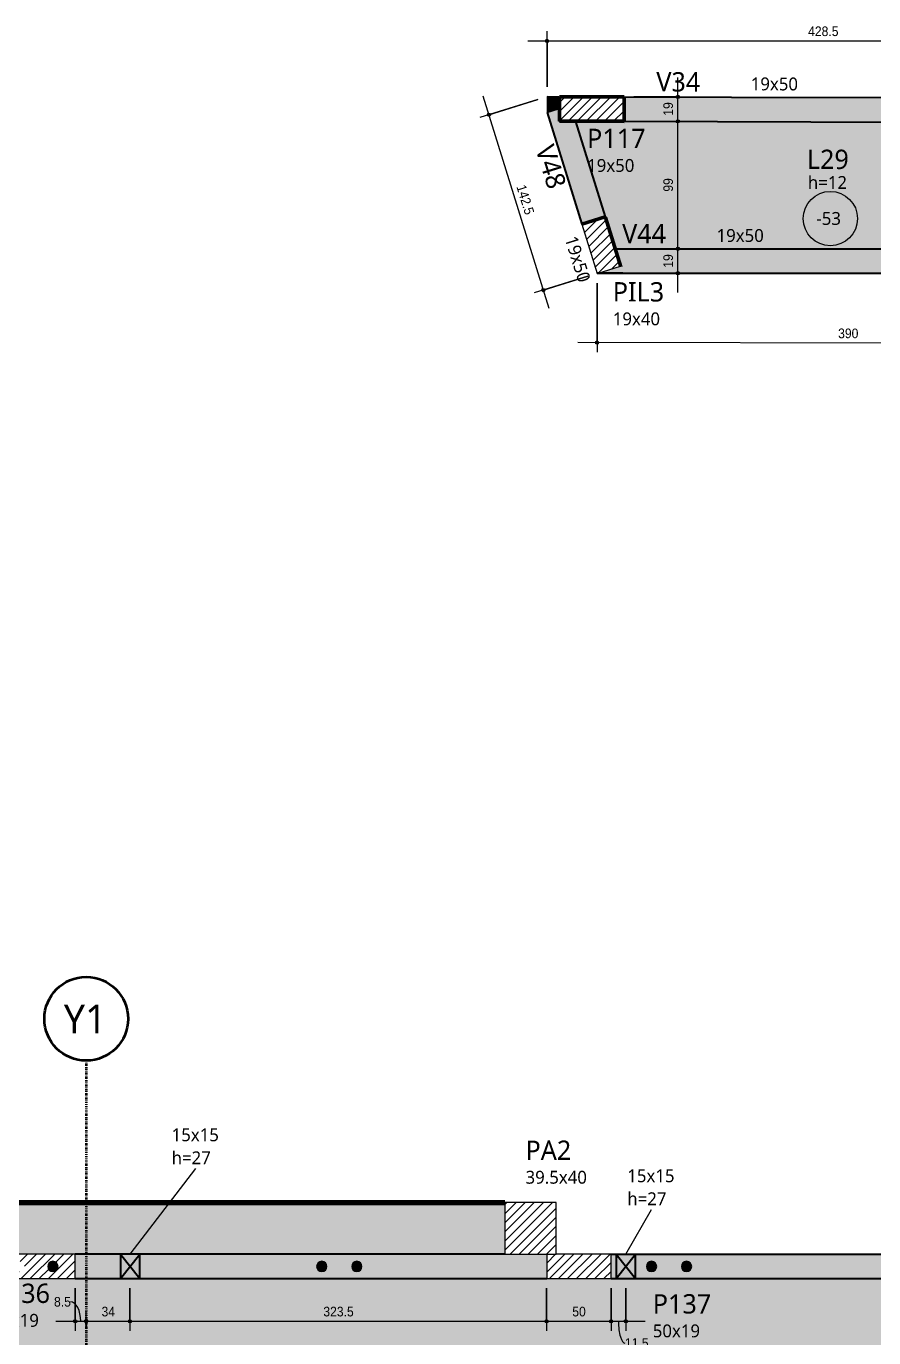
# Model space of a CAD drawing. Extents: x -1981 to 38708, y -3196 to 88064.
# Drawn here: x -705 to -47, y 892 to 1910 of the extents above; entities that cross this region are included whole.
import ezdxf

# ---------------------------------------------------------------- set-up
doc = ezdxf.new("R2010")
doc.units = 0
for name, pattern in [('Dash dot', [1.5875, 0.635, -0.47625, 0, -0.47625]), ('Hidden', [0.714375, 0.47625, -0.238125]), ('Traço', [0.635, 0.3175, -0.3175])]:
    doc.linetypes.add(name, pattern=pattern)
for name, color, linetype, lineweight in [('A-ANNO-DIMS', 7, 'Continuous', 9), ('A-ANNO-DIMS-50', 7, 'Continuous', 9), ('A-DETL', 7, 'Hidden', 18), ('A-DETL-GENF', 7, 'Continuous', 18), ('A-DETL-THIN', 7, 'Continuous', 25), ('A-FLOR', 7, 'Continuous', 25), ('A-FLOR-IDEN', 7, 'Continuous', 9), ('A-GENM', 7, 'Continuous', 25), ('A-GENM-HDLN', 7, 'Traço', 18), ('A-GENM-IDEN', 7, 'Continuous', 9), ('S-BEAM', 7, 'Continuous', 25), ('S-BEAM-HDLN', 7, 'Traço', 25), ('S-BEAM-IDEN', 7, 'Continuous', 9), ('S-COLS', 7, 'Continuous', 25), ('S-COLS-IDEN', 7, 'Continuous', 9), ('S-GRID', 7, 'Continuous', 9), ('S-GRID-IDEN', 7, 'Continuous', 9)]:
    doc.layers.add(name, color=color, linetype=linetype, lineweight=lineweight)
doc.styles.add('Arial_1', font='arial.ttf', dxfattribs={"width": 0.9, "height": 7.5})
doc.styles.add('Gadugi_1', font='gadugi.ttf', dxfattribs={"height": 15})
doc.styles.add('Gadugi_2', font='gadugi.ttf', dxfattribs={"height": 10})
doc.styles.add('Gadugi_5', font='gadugi.ttf', dxfattribs={"height": 22.5})
doc.dimstyles.new('PED_1_5mm_ESQ', dxfattribs={"dimscale": 30.48, "dimtxt": 7.651945, "dimasz": 0.328084, "dimexe": 0.246063, "dimexo": 0.246063, "dimgap": 0.049213, "dimtad": 1, "dimdec": 1, "dimrnd": 0.5, "dimdsep": 46, "dimtxsty": 'Arial_1', "dimblk1": 'DOTSMALL', "dimblk2": 'DOTSMALL', "dimsah": 1, "dimcen": 0.09, "dimdle": 0.492126, "dimazin": 0, "dimtfac": 1, "dimtdec": 4, "dimtix": 1, "dimtmove": 0, "dimatfit": 3, "dimfxl": 1, "dimtvp": 1, "dimtolj": 1, "dimtzin": 0, "dimarcsym": 2})
doc.dimstyles.new('PED_1_5mm_ESQ_1', dxfattribs={"dimscale": 30.48, "dimtxt": 7.651945, "dimasz": 0.328084, "dimexe": 0.246063, "dimexo": 0.246063, "dimgap": 0.049213, "dimtad": 1, "dimdec": 1, "dimrnd": 0.5, "dimdsep": 46, "dimtxsty": 'Arial_1', "dimblk1": 'DOTSMALL', "dimblk2": 'DOTSMALL', "dimsah": 1, "dimcen": 0.09, "dimdle": 0.492126, "dimazin": 0, "dimtfac": 1, "dimtdec": 4, "dimtix": 1, "dimtmove": 1, "dimatfit": 3, "dimfxl": 1, "dimtvp": 1, "dimtolj": 1, "dimtzin": 0, "dimarcsym": 2})
doc.dimstyles.new('PED_1_5mm_ESQ_3', dxfattribs={"dimscale": 30.48, "dimtxt": 7.651945, "dimasz": 0.328084, "dimexe": 0.246063, "dimexo": 0.246063, "dimgap": 0.049213, "dimtad": 1, "dimdec": 1, "dimrnd": 0.5, "dimdsep": 46, "dimtxsty": 'Arial_1', "dimblk1": 'DOTSMALL', "dimblk2": 'DOTSMALL', "dimsah": 1, "dimcen": 0.09, "dimdle": 0.492126, "dimazin": 0, "dimtfac": 1, "dimtdec": 4, "dimtix": 1, "dimtmove": 0, "dimatfit": 3, "dimfxl": 1, "dimtvp": 1, "dimtolj": 1, "dimtzin": 0, "dimarcsym": 2})
pattern_1 = [(45, (0, 0), (-3.535534, 3.535534), [])]

# ---------------------------------------------------------------- blocks, each defined once
blk = doc.blocks.new('PED_FURO_RETANGULAR_R04_2020 - 15x15x27-3536608-PL D 001 - FORMA DO 1º PAVIMENTO')
at = {"layer": 'A-GENM-HDLN'}
for p, q in [((-7.5, 9.5), (7.5, -9.5)), ((-7.5, -9.5), (7.5, 9.5)), ((-7.5, -9.5), (-7.5, 9.5)), ((7.5, 9.5), (7.5, -9.5))]:
    blk.add_line(p, q, dxfattribs=at)
blk = doc.blocks.new('PED_TAG_LAJE_R03 - TÍTULO_ESPESSURA_REBAIXO-2582888-PL D 001 - FORMA DO 1º PAVIMENTO')
at = {"layer": 'A-FLOR-IDEN'}
blk.add_circle((-0.108, -0.761), 0.421, dxfattribs=at)
blk = doc.blocks.new('Eixo - Y1-2173029-PL D 001 - FORMA DO 1º PAVIMENTO')
at = {"layer": 'S-GRID-IDEN', "color": 6, "lineweight": 35, "true_color": 0xff00ff}
blk.add_circle((0, 0), 0.65, dxfattribs=at)
blk = doc.blocks.new('DIMBLOCK274-PL D 001 - FORMA DO 1º PAVIMENTO')
at = {"layer": 'A-ANNO-DIMS-50', "transparency": 16777216}
h = blk.add_hatch(color=256, dxfattribs=at)
edge = h.paths.add_edge_path(flags=0)
edge.add_arc((-667.4, 905), 1.25, 0, 360)
h = blk.add_hatch(color=256, dxfattribs=at)
edge = h.paths.add_edge_path(flags=0)
edge.add_arc((-658.9, 905), 1.25, 0, 360)
for p, q in [((-667.4, 930.6), (-667.4, 897.5)), ((-667.4, 905), (-667.4, 930.6)), ((-658.9, 899.3), (-658.9, 912.5)), ((-682.4, 905), (-658.9, 905)), ((-658.9, 905), (-658.9, 899.3))]:
    blk.add_line(p, q, dxfattribs=at)
for centre in [(-667.4, 905), (-658.9, 905)]:
    blk.add_circle(centre, 1.25, dxfattribs=at)
blk.add_ellipse((-671, 905), major_axis=(0, 15.1), ratio=0.522311, start_param=4.712389, end_param=6.283185, dxfattribs=at)
at = {"layer": 'A-ANNO-DIMS-50', "color": 0, "transparency": 16777216, "insert": (-683.9, 923.9), "char_height": 7.5, "width": 15.539, "attachment_point": 1, "line_spacing_factor": 0.941778, "style": 'Arial_1'}
blk.add_mtext('8.5', dxfattribs=at)
blk = doc.blocks.new('_DotSmall')
at = {"color": 0, "linetype": 'ByBlock', "const_width": 0.5}
blk.add_lwpolyline([(-0.0625, 0, 1), (0.0625, 0, 1)], format="xyb", close=True, dxfattribs=at)
blk = doc.blocks.new('DIMBLOCK275-PL D 001 - FORMA DO 1º PAVIMENTO')
at = {"layer": 'A-ANNO-DIMS-50', "transparency": 16777216}
h = blk.add_hatch(color=256, dxfattribs=at)
edge = h.paths.add_edge_path(flags=0)
edge.add_arc((-658.9, 905), 1.25, 0, 360)
h = blk.add_hatch(color=256, dxfattribs=at)
edge = h.paths.add_edge_path(flags=0)
edge.add_arc((-624.9, 905), 1.25, 0, 360)
for p, q in [((-624.9, 930.6), (-624.9, 897.5)), ((-624.9, 905), (-624.9, 930.6)), ((-658.9, 899.3), (-658.9, 912.5)), ((-658.9, 905), (-609.9, 905)), ((-658.9, 905), (-658.9, 899.3))]:
    blk.add_line(p, q, dxfattribs=at)
for centre in [(-658.9, 905), (-624.9, 905)]:
    blk.add_circle(centre, 1.25, dxfattribs=at)
at = {"layer": 'A-ANNO-DIMS-50', "color": 0, "transparency": 16777216, "insert": (-647, 916.3), "char_height": 7.5, "width": 12.431, "attachment_point": 1, "line_spacing_factor": 0.941778, "style": 'Arial_1'}
blk.add_mtext('34', dxfattribs=at)
blk = doc.blocks.new('DIMBLOCK276-PL D 001 - FORMA DO 1º PAVIMENTO')
at = {"layer": 'A-ANNO-DIMS-50', "transparency": 16777216}
h = blk.add_hatch(color=256, dxfattribs=at)
edge = h.paths.add_edge_path(flags=0)
edge.add_arc((-624.9, 905), 1.25, 0, 360)
h = blk.add_hatch(color=256, dxfattribs=at)
edge = h.paths.add_edge_path(flags=0)
edge.add_arc((-301.4, 905), 1.25, 0, 360)
for p, q in [((-624.9, 930.6), (-624.9, 897.5)), ((-624.9, 905), (-624.9, 930.6)), ((-301.4, 930.6), (-301.4, 897.5)), ((-301.4, 905), (-301.4, 930.6)), ((-639.9, 905), (-301.4, 905))]:
    blk.add_line(p, q, dxfattribs=at)
for centre in [(-624.9, 905), (-301.4, 905)]:
    blk.add_circle(centre, 1.25, dxfattribs=at)
at = {"layer": 'A-ANNO-DIMS-50', "color": 0, "transparency": 16777216, "insert": (-474.8, 916.3), "char_height": 7.5, "width": 27.971, "attachment_point": 1, "line_spacing_factor": 0.941778, "style": 'Arial_1'}
blk.add_mtext('323.5', dxfattribs=at)
blk = doc.blocks.new('DIMBLOCK277-PL D 001 - FORMA DO 1º PAVIMENTO')
at = {"layer": 'A-ANNO-DIMS-50', "transparency": 16777216}
h = blk.add_hatch(color=256, dxfattribs=at)
edge = h.paths.add_edge_path(flags=0)
edge.add_arc((-301.4, 905), 1.25, 0, 360)
h = blk.add_hatch(color=256, dxfattribs=at)
edge = h.paths.add_edge_path(flags=0)
edge.add_arc((-251.4, 905), 1.25, 0, 360)
for p, q in [((-301.4, 930.6), (-301.4, 897.5)), ((-301.4, 905), (-301.4, 930.6)), ((-251.4, 930.6), (-251.4, 897.5)), ((-251.4, 905), (-251.4, 930.6)), ((-301.4, 905), (-251.4, 905))]:
    blk.add_line(p, q, dxfattribs=at)
for centre in [(-301.4, 905), (-251.4, 905)]:
    blk.add_circle(centre, 1.25, dxfattribs=at)
at = {"layer": 'A-ANNO-DIMS-50', "color": 0, "transparency": 16777216, "insert": (-281.5, 916.3), "char_height": 7.5, "width": 12.431, "attachment_point": 1, "line_spacing_factor": 0.941778, "style": 'Arial_1'}
blk.add_mtext('50', dxfattribs=at)
blk = doc.blocks.new('DIMBLOCK278-PL D 001 - FORMA DO 1º PAVIMENTO')
at = {"layer": 'A-ANNO-DIMS-50', "transparency": 16777216}
h = blk.add_hatch(color=256, dxfattribs=at)
edge = h.paths.add_edge_path(flags=0)
edge.add_arc((-251.4, 905), 1.25, 0, 360)
h = blk.add_hatch(color=256, dxfattribs=at)
edge = h.paths.add_edge_path(flags=0)
edge.add_arc((-239.9, 905), 1.25, 0, 360)
for p, q in [((-251.4, 930.6), (-251.4, 897.5)), ((-251.4, 905), (-251.4, 930.6)), ((-239.9, 930.6), (-239.9, 897.5)), ((-239.9, 905), (-239.9, 930.6)), ((-251.4, 905), (-224.9, 905))]:
    blk.add_line(p, q, dxfattribs=at)
for centre in [(-251.4, 905), (-239.9, 905)]:
    blk.add_circle(centre, 1.25, dxfattribs=at)
blk.add_ellipse((-240.6, 905), major_axis=(0, 17), ratio=0.294985, start_param=1.570796, end_param=3.141593, dxfattribs=at)
at = {"layer": 'A-ANNO-DIMS-50', "color": 0, "transparency": 16777216, "insert": (-240.6, 891.9), "char_height": 7.5, "width": 21.755, "attachment_point": 1, "line_spacing_factor": 0.941778, "style": 'Arial_1'}
blk.add_mtext('11.5', dxfattribs=at)
blk = doc.blocks.new('DIMBLOCK326-PL D 001 - FORMA DO 1º PAVIMENTO')
at = {"layer": 'A-ANNO-DIMS-50', "transparency": 16777216}
h = blk.add_hatch(color=256, dxfattribs=at)
edge = h.paths.add_edge_path(flags=0)
edge.add_arc((-199.5, 1737.6), 1.25, 0, 360)
h = blk.add_hatch(color=256, dxfattribs=at)
edge = h.paths.add_edge_path(flags=0)
edge.add_arc((-199.5, 1718.6), 1.25, 0, 360)
for p, q in [((-193.8, 1737.6), (-207, 1737.6)), ((-199.5, 1703.6), (-199.5, 1737.6)), ((-199.5, 1737.6), (-193.8, 1737.6)), ((-193.8, 1718.6), (-207, 1718.6)), ((-199.5, 1718.6), (-193.8, 1718.6))]:
    blk.add_line(p, q, dxfattribs=at)
for centre in [(-199.5, 1737.6), (-199.5, 1718.6)]:
    blk.add_circle(centre, 1.25, dxfattribs=at)
at = {"layer": 'A-ANNO-DIMS-50', "color": 0, "transparency": 16777216, "insert": (-210.8, 1722.9), "char_height": 7.5, "width": 12.431, "attachment_point": 1, "rotation": 90, "line_spacing_factor": 0.941778, "style": 'Arial_1'}
blk.add_mtext('19', dxfattribs=at)
blk = doc.blocks.new('DIMBLOCK327-PL D 001 - FORMA DO 1º PAVIMENTO')
at = {"layer": 'A-ANNO-DIMS-50', "transparency": 16777216}
h = blk.add_hatch(color=256, dxfattribs=at)
edge = h.paths.add_edge_path(flags=0)
edge.add_arc((-199.5, 1836.5), 1.25, 0, 360)
h = blk.add_hatch(color=256, dxfattribs=at)
edge = h.paths.add_edge_path(flags=0)
edge.add_arc((-199.5, 1737.6), 1.25, 0, 360)
for p, q in [((-233.6, 1836.5), (-192, 1836.5)), ((-199.5, 1836.5), (-233.6, 1836.5)), ((-199.5, 1737.6), (-199.5, 1836.5)), ((-193.8, 1737.6), (-207, 1737.6)), ((-199.5, 1737.6), (-193.8, 1737.6))]:
    blk.add_line(p, q, dxfattribs=at)
for centre in [(-199.5, 1836.5), (-199.5, 1737.6)]:
    blk.add_circle(centre, 1.25, dxfattribs=at)
at = {"layer": 'A-ANNO-DIMS-50', "color": 0, "transparency": 16777216, "insert": (-210.8, 1781.9), "char_height": 7.5, "width": 12.431, "attachment_point": 1, "rotation": 90, "line_spacing_factor": 0.941778, "style": 'Arial_1'}
blk.add_mtext('99', dxfattribs=at)
blk = doc.blocks.new('DIMBLOCK328-PL D 001 - FORMA DO 1º PAVIMENTO')
at = {"layer": 'A-ANNO-DIMS-50', "transparency": 16777216}
h = blk.add_hatch(color=256, dxfattribs=at)
edge = h.paths.add_edge_path(flags=0)
edge.add_arc((-199.5, 1855.5), 1.25, 0, 360)
h = blk.add_hatch(color=256, dxfattribs=at)
edge = h.paths.add_edge_path(flags=0)
edge.add_arc((-199.5, 1836.5), 1.25, 0, 360)
for p, q in [((-199.5, 1836.5), (-199.5, 1870.5)), ((-233.6, 1855.5), (-192, 1855.5)), ((-199.5, 1855.5), (-233.6, 1855.5)), ((-233.6, 1836.5), (-192, 1836.5)), ((-199.5, 1836.5), (-233.6, 1836.5))]:
    blk.add_line(p, q, dxfattribs=at)
for centre in [(-199.5, 1855.5), (-199.5, 1836.5)]:
    blk.add_circle(centre, 1.25, dxfattribs=at)
at = {"layer": 'A-ANNO-DIMS-50', "color": 0, "transparency": 16777216, "insert": (-210.8, 1840.9), "char_height": 7.5, "width": 12.431, "attachment_point": 1, "rotation": 90, "line_spacing_factor": 0.941778, "style": 'Arial_1'}
blk.add_mtext('19', dxfattribs=at)
blk = doc.blocks.new('DIMBLOCK329-PL D 001 - FORMA DO 1º PAVIMENTO')
at = {"layer": 'A-ANNO-DIMS-50', "transparency": 16777216}
h = blk.add_hatch(color=256, dxfattribs=at)
edge = h.paths.add_edge_path(flags=0)
edge.add_arc((-301.1, 1899), 1.25, 0, 360)
h = blk.add_hatch(color=256, dxfattribs=at)
edge = h.paths.add_edge_path(flags=0)
edge.add_arc((127.6, 1899), 1.25, 0, 360)
for p, q in [((-301.1, 1863.2), (-301.1, 1906.5)), ((127.6, 1862.1), (127.6, 1906.5)), ((-316.1, 1899), (142.6, 1899)), ((-301.1, 1899), (-301.1, 1863.2)), ((127.6, 1899), (127.6, 1862.1))]:
    blk.add_line(p, q, dxfattribs=at)
for centre in [(-301.1, 1899), (127.6, 1899)]:
    blk.add_circle(centre, 1.25, dxfattribs=at)
at = {"layer": 'A-ANNO-DIMS-50', "color": 0, "transparency": 16777216, "insert": (-98.4, 1910.2), "char_height": 7.5, "width": 27.971, "attachment_point": 1, "rotation": 0.0049, "line_spacing_factor": 0.941778, "style": 'Arial_1'}
blk.add_mtext('428.5', dxfattribs=at)
blk = doc.blocks.new('DIMBLOCK330-PL D 001 - FORMA DO 1º PAVIMENTO')
at = {"layer": 'A-ANNO-DIMS-50', "transparency": 16777216}
h = blk.add_hatch(color=256, dxfattribs=at)
edge = h.paths.add_edge_path(flags=0)
edge.add_arc((-262.3, 1664.8), 1.25, 0, 360)
h = blk.add_hatch(color=256, dxfattribs=at)
edge = h.paths.add_edge_path(flags=0)
edge.add_arc((127.5, 1664), 1.25, 0, 360)
for p, q in [((-262.2, 1711), (-262.3, 1657.3)), ((-262.3, 1664.8), (-262.2, 1711)), ((127.6, 1669.8), (127.5, 1656.5)), ((127.5, 1664), (127.6, 1669.8)), ((142.5, 1664), (-277.3, 1664.9))]:
    blk.add_line(p, q, dxfattribs=at)
for centre in [(-262.3, 1664.8), (127.5, 1664)]:
    blk.add_circle(centre, 1.25, dxfattribs=at)
at = {"layer": 'A-ANNO-DIMS-50', "color": 0, "transparency": 16777216, "insert": (-75.1, 1675.7), "char_height": 7.5, "width": 18.647, "attachment_point": 1, "rotation": 359.8823, "line_spacing_factor": 0.941778, "style": 'Arial_1'}
blk.add_mtext('390', dxfattribs=at)
blk = doc.blocks.new('DIMBLOCK331-PL D 001 - FORMA DO 1º PAVIMENTO')
at = {"layer": 'A-ANNO-DIMS-50', "transparency": 16777216}
h = blk.add_hatch(color=256, dxfattribs=at)
edge = h.paths.add_edge_path(flags=0)
edge.add_arc((-346.2, 1841.7), 1.25, 0, 360)
h = blk.add_hatch(color=256, dxfattribs=at)
edge = h.paths.add_edge_path(flags=0)
edge.add_arc((-304, 1705.5), 1.25, 0, 360)
for p, q in [((-308.2, 1853.5), (-353.4, 1839.4)), ((-299.5, 1691.2), (-350.7, 1856)), ((-346.2, 1841.7), (-308.2, 1853.5)), ((-269.4, 1716.3), (-311.1, 1703.3)), ((-304, 1705.5), (-269.4, 1716.3))]:
    blk.add_line(p, q, dxfattribs=at)
for centre in [(-346.2, 1841.7), (-304, 1705.5)]:
    blk.add_circle(centre, 1.25, dxfattribs=at)
at = {"layer": 'A-ANNO-DIMS-50', "color": 0, "transparency": 16777216, "insert": (-317.8, 1788.1), "char_height": 7.5, "width": 27.971, "attachment_point": 1, "rotation": 287.254, "line_spacing_factor": 0.941778, "style": 'Arial_1'}
blk.add_mtext('142.5', dxfattribs=at)

msp = doc.modelspace()

# ---------------------------------------------------------------- hatches: boundary and pattern name
at = {"layer": 'A-DETL-GENF', "true_color": 0xf09862}
msp.add_hatch(color=21, dxfattribs=at).paths.add_polyline_path([(-301.1, 1843.32), (-291.9, 1846.17), (-291.92, 1855.67), (-301.07, 1855.69), (-301.09, 1846.39)], flags=0)
at = {"layer": 'A-DETL-GENF', "true_color": 0x808080}
h = msp.add_hatch(dxfattribs=at)
h.set_pattern_fill('FP_1', color=8, style=0, pattern_type=2)
h.set_pattern_definition(pattern_1)
h.paths.add_polyline_path([(-291.41, 1836.54), (-241.14, 1836.54), (-241.19, 1855.54), (-291.41, 1855.54), (-291.41, 1836.67)], flags=0)
h = msp.add_hatch(dxfattribs=at)
h.set_pattern_fill('FP_1', color=8, style=0, pattern_type=2)
h.set_pattern_definition(pattern_1)
h.paths.add_polyline_path([(-262.19, 1718.5), (-244.05, 1724.13), (-255.88, 1762.24), (-274.03, 1756.61), (-262.22, 1718.58)], flags=0)
h = msp.add_hatch(dxfattribs=at)
h.set_pattern_fill('FP_1', color=8, style=0, pattern_type=2)
h.set_pattern_definition(pattern_1)
h.paths.add_polyline_path([(-301.36, 957.12), (-294.02, 957.12), (-294.02, 997.12), (-333.77, 997.12), (-333.77, 957.12), (-333.52, 957.12)], flags=0)
h = msp.add_hatch(dxfattribs=at)
h.set_pattern_fill('FP_1', color=8, style=0, pattern_type=2)
h.set_pattern_definition(pattern_1)
h.paths.add_polyline_path([(-688.78, 938.12), (-667.36, 938.12), (-667.36, 957.12), (-717.36, 957.12), (-717.36, 938.12), (-694.44, 938.12)], flags=0)
h.paths.add_polyline_path([(-684.78, 943.57), (-685.82, 943.7), (-686.78, 944.1), (-687.61, 944.74), (-688.25, 945.57), (-688.65, 946.53), (-688.78, 947.57), (-688.65, 948.6), (-688.25, 949.57), (-687.61, 950.4), (-686.78, 951.03), (-685.82, 951.43), (-684.78, 951.57), (-683.75, 951.43), (-682.78, 951.03), (-681.95, 950.4), (-681.32, 949.57), (-680.92, 948.6), (-680.78, 947.57), (-680.92, 946.53), (-681.32, 945.57), (-681.95, 944.74), (-682.78, 944.1), (-683.75, 943.7)], flags=0)
h.paths.add_polyline_path([(-710.78, 943.57), (-711.82, 943.7), (-712.78, 944.1), (-713.61, 944.74), (-714.25, 945.57), (-714.65, 946.53), (-714.78, 947.57), (-714.65, 948.6), (-714.25, 949.57), (-713.61, 950.4), (-712.78, 951.03), (-711.82, 951.43), (-710.78, 951.57), (-709.75, 951.43), (-708.78, 951.03), (-707.95, 950.4), (-707.32, 949.57), (-706.92, 948.6), (-706.78, 947.57), (-706.92, 946.53), (-707.32, 945.57), (-707.95, 944.74), (-708.78, 944.1), (-709.75, 943.7)], flags=0)
h = msp.add_hatch(dxfattribs=at)
h.set_pattern_fill('FP_1', color=8, style=0, pattern_type=2)
h.set_pattern_definition(pattern_1)
h.paths.add_polyline_path([(-251.36, 938.12), (-251.36, 957.12), (-301.36, 957.12), (-301.36, 938.12), (-272.09, 938.12)], flags=0)
at = {"layer": 'A-DETL-GENF', "true_color": 0xff00ff}
for points in [[(-684.78, 943.57), (-683.75, 943.7), (-682.78, 944.1), (-681.95, 944.74), (-681.32, 945.57), (-680.92, 946.53), (-680.78, 947.57), (-680.92, 948.6), (-681.32, 949.57), (-681.95, 950.4), (-682.78, 951.03), (-683.75, 951.43), (-684.78, 951.57), (-685.82, 951.43), (-686.78, 951.03), (-687.61, 950.4), (-688.25, 949.57), (-688.65, 948.6), (-688.78, 947.57), (-688.65, 946.53), (-688.25, 945.57), (-687.61, 944.74), (-686.78, 944.1), (-685.82, 943.7)], [(-475.98, 943.57), (-474.95, 943.7), (-473.98, 944.1), (-473.15, 944.74), (-472.52, 945.57), (-472.12, 946.53), (-471.98, 947.57), (-472.12, 948.6), (-472.52, 949.57), (-473.15, 950.4), (-473.98, 951.03), (-474.95, 951.43), (-475.98, 951.57), (-477.02, 951.43), (-477.98, 951.03), (-478.81, 950.4), (-479.45, 949.57), (-479.84, 948.6), (-479.98, 947.57), (-479.84, 946.53), (-479.45, 945.57), (-478.81, 944.74), (-477.98, 944.1), (-477.02, 943.7)], [(-448.78, 943.57), (-447.75, 943.7), (-446.78, 944.1), (-445.95, 944.74), (-445.32, 945.57), (-444.92, 946.53), (-444.78, 947.57), (-444.92, 948.6), (-445.32, 949.57), (-445.95, 950.4), (-446.78, 951.03), (-447.75, 951.43), (-448.78, 951.57), (-449.82, 951.43), (-450.78, 951.03), (-451.61, 950.4), (-452.25, 949.57), (-452.65, 948.6), (-452.78, 947.57), (-452.65, 946.53), (-452.25, 945.57), (-451.61, 944.74), (-450.78, 944.1), (-449.82, 943.7)], [(-219.98, 943.57), (-218.95, 943.7), (-217.98, 944.1), (-217.15, 944.74), (-216.52, 945.57), (-216.12, 946.53), (-215.98, 947.57), (-216.12, 948.6), (-216.52, 949.57), (-217.15, 950.4), (-217.98, 951.03), (-218.95, 951.43), (-219.98, 951.57), (-221.02, 951.43), (-221.98, 951.03), (-222.81, 950.4), (-223.45, 949.57), (-223.84, 948.6), (-223.98, 947.57), (-223.84, 946.53), (-223.45, 945.57), (-222.81, 944.74), (-221.98, 944.1), (-221.02, 943.7)], [(-192.78, 943.57), (-191.75, 943.7), (-190.78, 944.1), (-189.95, 944.74), (-189.32, 945.57), (-188.92, 946.53), (-188.78, 947.57), (-188.92, 948.6), (-189.32, 949.57), (-189.95, 950.4), (-190.78, 951.03), (-191.75, 951.43), (-192.78, 951.57), (-193.82, 951.43), (-194.78, 951.03), (-195.61, 950.4), (-196.25, 949.57), (-196.65, 948.6), (-196.78, 947.57), (-196.65, 946.53), (-196.25, 945.57), (-195.61, 944.74), (-194.78, 944.1), (-193.82, 943.7)]]:
    msp.add_hatch(color=6, dxfattribs=at).paths.add_polyline_path(points, flags=0)
at = {"layer": 'A-FLOR', "true_color": 0xf09862}
msp.add_hatch(color=21, dxfattribs=at).paths.add_polyline_path([(103.32, 1737.58), (127.6, 1737.58), (127.59, 1835.57), (-241.22, 1836.54), (-241.23, 1836.44), (-278.95, 1836.52), (-248.22, 1737.58), (9.47, 1737.58)], flags=0)
at = {"layer": 'A-FLOR', "true_color": 0xccffcc}
msp.add_hatch(color=254, dxfattribs=at).paths.add_polyline_path([(-1738.86, 533.55), (-1400.36, 533.55), (-1400.36, 707.12), (127.64, 707.12), (127.64, 938.12), (-1739.87, 938.12), (-1739.87, 533.55)], flags=0)
at = {"layer": 'S-BEAM', "true_color": 0xf09862}
h = msp.add_hatch(color=21, dxfattribs=at)
h.paths.add_polyline_path([(152.14, 1835.5), (152.14, 1835.5), (151.65, 1835.5)], flags=0)
h.paths.add_polyline_path([(127.59, 1835.57), (127.59, 1854.57), (-291.87, 1855.67), (-291.87, 1846.18), (-291.41, 1846.33), (-291.41, 1855.54), (-241.14, 1855.54), (-241.14, 1836.54), (127.59, 1835.57)], flags=0)
for points in [[(-274.05, 1756.7), (-255.91, 1762.33), (-278.95, 1836.52), (-291.41, 1836.54), (-291.41, 1846.33), (-300.97, 1843.36), (-278.95, 1772.46)], [(-261.93, 1718.58), (127.6, 1718.58), (127.6, 1737.58), (-248.22, 1737.58), (-244.05, 1724.13), (-248.22, 1722.83)]]:
    msp.add_hatch(color=21, dxfattribs=at).paths.add_polyline_path(points, flags=0)
at = {"layer": 'S-BEAM', "true_color": 0xa7d7e1}
msp.add_hatch(color=9, dxfattribs=at).paths.add_polyline_path([(-1116.78, 957.12), (-333.77, 957.12), (-333.77, 997.12), (-1718.87, 997.12), (-1718.87, 957.12), (-1304.49, 957.12)], flags=0)
at = {"layer": 'S-BEAM', "true_color": 0xd9d9d9}
h = msp.add_hatch(color=254, dxfattribs=at)
h.paths.add_polyline_path([(-365.95, 938.12), (-301.36, 938.12), (-301.36, 957.12), (-667.36, 957.12), (-667.36, 938.12), (-444.8, 938.12)], flags=0)
h.paths.add_polyline_path([(-448.78, 943.57), (-449.82, 943.7), (-450.78, 944.1), (-451.61, 944.74), (-452.25, 945.57), (-452.65, 946.53), (-452.78, 947.57), (-452.65, 948.6), (-452.25, 949.57), (-451.61, 950.4), (-450.78, 951.03), (-449.82, 951.43), (-448.78, 951.57), (-447.75, 951.43), (-446.78, 951.03), (-445.95, 950.4), (-445.32, 949.57), (-444.92, 948.6), (-444.78, 947.57), (-444.92, 946.53), (-445.32, 945.57), (-445.95, 944.74), (-446.78, 944.1), (-447.75, 943.7)], flags=0)
h.paths.add_polyline_path([(-475.98, 943.57), (-477.02, 943.7), (-477.98, 944.1), (-478.81, 944.74), (-479.45, 945.57), (-479.84, 946.53), (-479.98, 947.57), (-479.84, 948.6), (-479.45, 949.57), (-478.81, 950.4), (-477.98, 951.03), (-477.02, 951.43), (-475.98, 951.57), (-474.95, 951.43), (-473.98, 951.03), (-473.15, 950.4), (-472.52, 949.57), (-472.12, 948.6), (-471.98, 947.57), (-472.12, 946.53), (-472.52, 945.57), (-473.15, 944.74), (-473.98, 944.1), (-474.95, 943.7)], flags=0)
h = msp.add_hatch(color=254, dxfattribs=at)
h.paths.add_polyline_path([(1.47, 938.12), (127.64, 938.12), (127.64, 957.12), (-251.36, 957.12), (-251.36, 938.12), (-0.52, 938.12)], flags=0)
h.paths.add_polyline_path([(23.22, 943.57), (22.18, 943.7), (21.22, 944.1), (20.39, 944.74), (19.75, 945.57), (19.35, 946.53), (19.22, 947.57), (19.35, 948.6), (19.75, 949.57), (20.39, 950.4), (21.22, 951.03), (22.18, 951.43), (23.22, 951.57), (24.25, 951.43), (25.22, 951.03), (26.05, 950.4), (26.68, 949.57), (27.08, 948.6), (27.22, 947.57), (27.08, 946.53), (26.68, 945.57), (26.05, 944.74), (25.22, 944.1), (24.25, 943.7)], flags=0)
h.paths.add_polyline_path([(-3.98, 943.57), (-5.02, 943.7), (-5.98, 944.1), (-6.81, 944.74), (-7.45, 945.57), (-7.84, 946.53), (-7.98, 947.57), (-7.84, 948.6), (-7.45, 949.57), (-6.81, 950.4), (-5.98, 951.03), (-5.02, 951.43), (-3.98, 951.57), (-2.95, 951.43), (-1.98, 951.03), (-1.15, 950.4), (-0.52, 949.57), (-0.12, 948.6), (0.02, 947.57), (-0.12, 946.53), (-0.52, 945.57), (-1.15, 944.74), (-1.98, 944.1), (-2.95, 943.7)], flags=0)
h.paths.add_polyline_path([(-192.78, 943.57), (-193.82, 943.7), (-194.78, 944.1), (-195.61, 944.74), (-196.25, 945.57), (-196.65, 946.53), (-196.78, 947.57), (-196.65, 948.6), (-196.25, 949.57), (-195.61, 950.4), (-194.78, 951.03), (-193.82, 951.43), (-192.78, 951.57), (-191.75, 951.43), (-190.78, 951.03), (-189.95, 950.4), (-189.32, 949.57), (-188.92, 948.6), (-188.78, 947.57), (-188.92, 946.53), (-189.32, 945.57), (-189.95, 944.74), (-190.78, 944.1), (-191.75, 943.7)], flags=0)
h.paths.add_polyline_path([(-219.98, 943.57), (-221.02, 943.7), (-221.98, 944.1), (-222.81, 944.74), (-223.45, 945.57), (-223.84, 946.53), (-223.98, 947.57), (-223.84, 948.6), (-223.45, 949.57), (-222.81, 950.4), (-221.98, 951.03), (-221.02, 951.43), (-219.98, 951.57), (-218.95, 951.43), (-217.98, 951.03), (-217.15, 950.4), (-216.52, 949.57), (-216.12, 948.6), (-215.98, 947.57), (-216.12, 946.53), (-216.52, 945.57), (-217.15, 944.74), (-217.98, 944.1), (-218.95, 943.7)], flags=0)
at = {"layer": 'S-COLS', "true_color": 0x808080}
msp.add_hatch(color=8, dxfattribs=at).paths.add_polyline_path([(-241.22, 1836.44), (-241.22, 1836.54), (-268.12, 1836.49), (-241.23, 1836.44)], flags=0)
h = msp.add_hatch(color=8, dxfattribs=at)
h.paths.add_polyline_path([(-244.05, 1724.13), (-244.05, 1724.13), (-248.22, 1737.57)], flags=0)
h.paths.add_polyline_path([(-274.03, 1756.61), (-255.88, 1762.24), (-255.91, 1762.33), (-274.05, 1756.7)], flags=0)

# ---------------------------------------------------------------- linework, layer by layer
at = {"layer": 'A-DETL', "linetype": 'Continuous'}
for p, q in [((-301.07, 1855.69), (-301.1, 1843.32)), ((-291.9, 1855.67), (-301.07, 1855.69)), ((-291.9, 1846.17), (-291.9, 1855.67)), ((-291.41, 1855.54), (-291.41, 1836.54)), ((-241.14, 1855.54), (-291.41, 1855.54)), ((-241.14, 1836.54), (-241.14, 1855.54)), ((-301.1, 1843.32), (-291.9, 1846.17)), ((-291.41, 1836.54), (-241.14, 1836.54)), ((-255.88, 1762.24), (-274.03, 1756.61)), ((-244.05, 1724.13), (-255.88, 1762.24)), ((-274.03, 1756.61), (-262.19, 1718.5)), ((-262.19, 1718.5), (-244.05, 1724.13)), ((-294.02, 997.12), (-333.77, 997.12)), ((-333.77, 997.12), (-333.77, 957.12)), ((-294.02, 957.12), (-294.02, 997.12)), ((-667.36, 957.12), (-717.36, 957.12)), ((-667.36, 938.12), (-667.36, 957.12)), ((-333.77, 957.12), (-294.02, 957.12)), ((-301.36, 957.12), (-301.36, 938.12)), ((-251.36, 957.12), (-294.02, 957.12)), ((-251.36, 938.12), (-251.36, 957.12)), ((-717.36, 938.12), (-667.36, 938.12)), ((-301.36, 938.12), (-251.36, 938.12))]:
    msp.add_line(p, q, dxfattribs=at)
at = {"layer": 'A-DETL', "linetype": 'Continuous', "lineweight": 9}
msp.add_line((-1739.87, 938.12), (-333.77, 938.12), dxfattribs=at)
at = {"layer": 'A-DETL', "linetype": 'Continuous'}
for centre, start, end in [((-684.78, 947.57), 0, 180), ((-684.78, 947.57), 180, 0), ((-475.98, 947.57), 0, 180), ((-475.98, 947.57), 180, 0), ((-448.78, 947.57), 0, 180), ((-448.78, 947.57), 180, 0), ((-219.98, 947.57), 0, 180), ((-219.98, 947.57), 180, 0), ((-192.78, 947.57), 0, 180), ((-192.78, 947.57), 180, 0)]:
    msp.add_arc(centre, 4, start, end, dxfattribs=at)
at = {"layer": 'A-DETL-THIN', "lineweight": 50}
for p, q in [((-291.41, 1855.54), (-241.14, 1855.54)), ((-291.41, 1836.54), (-291.41, 1855.54)), ((-241.14, 1855.54), (-241.14, 1836.54)), ((-241.14, 1836.54), (-291.41, 1836.54)), ((-255.76, 1761.85), (-243.9, 1723.65))]:
    msp.add_line(p, q, dxfattribs=at)
at = {"layer": 'A-DETL-THIN'}
for p, q in [((-632.36, 957.12), (-617.36, 938.12)), ((-632.36, 938.12), (-617.36, 957.12)), ((-247.36, 957.12), (-232.36, 938.12)), ((-247.36, 938.12), (-232.36, 957.12))]:
    msp.add_line(p, q, dxfattribs=at)
at = {"layer": 'A-GENM-IDEN'}
for p, q in [((-624.86, 957.12), (-573.87, 1023.64)), ((-239.86, 957.12), (-220.11, 991.85))]:
    msp.add_line(p, q, dxfattribs=at)
at = {"layer": 'S-BEAM'}
for p, q in [((-291.92, 1836.67), (-291.87, 1855.67)), ((-291.87, 1855.67), (127.59, 1854.57)), ((-300.97, 1843.36), (-274.05, 1756.7)), ((-291.41, 1836.67), (-291.92, 1836.67)), ((-278.95, 1836.52), (-255.91, 1762.33)), ((-241.14, 1836.54), (127.59, 1835.57)), ((-248.22, 1737.58), (127.6, 1737.58)), ((-261.93, 1718.58), (127.6, 1718.58)), ((-242.32, 1718.58), (-261.93, 1718.58)), ((-333.77, 957.12), (-667.36, 957.12)), ((-251.36, 957.12), (127.64, 957.12)), ((-667.36, 938.12), (-301.36, 938.12)), ((-251.36, 938.12), (127.64, 938.12))]:
    msp.add_line(p, q, dxfattribs=at)
at = {"layer": 'S-BEAM', "color": 190, "lineweight": 70, "true_color": 0x8000ff}
msp.add_line((-1718.87, 997.12), (-333.77, 997.12), dxfattribs=at)
at = {"layer": 'S-BEAM-HDLN', "linetype": 'Continuous'}
for p, q in [((-632.36, 957.12), (-632.36, 938.12)), ((-617.36, 938.12), (-617.36, 957.12)), ((-247.36, 957.12), (-247.36, 938.12)), ((-232.36, 938.12), (-232.36, 957.12))]:
    msp.add_line(p, q, dxfattribs=at)
at = {"layer": 'S-COLS', "lineweight": 50}
for p, q in [((-241.22, 1836.44), (-291.22, 1836.54)), ((-241.22, 1836.54), (-241.22, 1836.44)), ((-274.05, 1756.7), (-255.91, 1762.33)), ((-255.91, 1762.33), (-255.88, 1762.24)), ((-274.03, 1756.61), (-274.05, 1756.7))]:
    msp.add_line(p, q, dxfattribs=at)
at = {"layer": 'S-GRID', "color": 6, "linetype": 'Dash dot', "lineweight": 35, "true_color": 0xff00ff}
msp.add_line((-658.86, 1107.38), (-658.86, -1105.7), dxfattribs=at)

# ---------------------------------------------------------------- block references
at = {"layer": 'A-FLOR-IDEN', "xscale": 49.99999999999998, "yscale": 49.99999999999998, "zscale": 49.99999999999998}
msp.add_blockref('PED_TAG_LAJE_R03 - TÍTULO_ESPESSURA_REBAIXO-2582888-PL D 001 - FORMA DO 1º PAVIMENTO', (-75.68, 1799.11), dxfattribs=at)
at = {"layer": 'A-GENM', "linetype": 'Traço', "lineweight": 18}
for p in [(-624.86, 947.62), (-239.86, 947.62)]:
    msp.add_blockref('PED_FURO_RETANGULAR_R04_2020 - 15x15x27-3536608-PL D 001 - FORMA DO 1º PAVIMENTO', p, dxfattribs=at)
at = {"layer": 'S-GRID-IDEN', "color": 6, "true_color": 0xff00ff, "xscale": 49.99999999999998, "yscale": 49.99999999999998, "zscale": 49.99999999999998, "rotation": 180}
msp.add_blockref('Eixo - Y1-2173029-PL D 001 - FORMA DO 1º PAVIMENTO', (-658.86, 1139.88), dxfattribs=at)

# ---------------------------------------------------------------- texts
at = {"layer": 'A-FLOR-IDEN', "attachment_point": 1}
for s, insert, char_height, width, style in [('L29', (-99.39, 1814.54), 15, 40.0844, 'Gadugi_1'), ('h=12', (-98.61, 1794.07), 10, 39.6835, 'Gadugi_2'), ('-53', (-91.99, 1766.16), 10, 25.2532, 'Gadugi_2')]:
    msp.add_mtext(s, dxfattribs=dict(at, insert=insert, char_height=char_height, width=width, style=style))
at = {"layer": 'A-GENM-IDEN', "char_height": 10, "attachment_point": 1, "style": 'Gadugi_2'}
for s, insert, width in [('15x15', (-592.57, 1054.79), 44.8945), ('h=27', (-592.57, 1036.93), 39.6835), ('15x15', (-238.81, 1022.99), 44.8945), ('h=27', (-238.81, 1005.14), 39.6835)]:
    msp.add_mtext(s, dxfattribs=dict(at, insert=insert, width=width))
at = {"layer": 'S-BEAM-IDEN', "attachment_point": 1}
for s, insert, char_height, width, rotation, style in [('V34', (-216.22, 1874.75), 15, 44.0928, 359.84853, 'Gadugi_1'), ('19x50', (-142.94, 1870.62), 10, 44.8945, 359.84853, 'Gadugi_2'), ('V48', (-295.92, 1819.79), 15, 44.0928, 287.25331, 'Gadugi_1'), ('19x50', (-277.94, 1748.63), 10, 44.8945, 287.25331, 'Gadugi_2')]:
    msp.add_mtext(s, dxfattribs=dict(at, insert=insert, char_height=char_height, width=width, rotation=rotation, style=style))
for s, insert, char_height, width, style in [('V44', (-242.79, 1756.85), 15, 44.0928, 'Gadugi_1'), ('19x50', (-169.49, 1752.91), 10, 44.8945, 'Gadugi_2')]:
    msp.add_mtext(s, dxfattribs=dict(at, insert=insert, char_height=char_height, width=width, style=style))
at = {"layer": 'S-COLS-IDEN', "attachment_point": 1}
for s, insert, char_height, width, style in [('P117', (-269.98, 1830.78), 15, 56.519, 'Gadugi_1'), ('19x50', (-269.98, 1807.29), 10, 44.8945, 'Gadugi_2'), ('PIL3', (-250.05, 1711.69), 15, 47.2996, 'Gadugi_1'), ('19x40', (-250.05, 1688.2), 10, 44.8945, 'Gadugi_2'), ('PA2', (-317.78, 1045.32), 15, 44.8945, 'Gadugi_1'), ('39.5x40', (-317.78, 1021.83), 10, 57.7215, 'Gadugi_2'), ('P136', (-732.33, 934.24), 15, 56.519, 'Gadugi_1'), ('P137', (-219, 926.06), 15, 56.519, 'Gadugi_1'), ('50x19', (-732.33, 910.75), 10, 44.8945, 'Gadugi_2'), ('50x19', (-219, 902.57), 10, 44.8945, 'Gadugi_2')]:
    msp.add_mtext(s, dxfattribs=dict(at, insert=insert, char_height=char_height, width=width, style=style))
at = {"layer": 'S-GRID-IDEN', "color": 6, "true_color": 0xff00ff, "insert": (-676.38, 1150.93), "char_height": 22.5, "width": 42.0886, "attachment_point": 1, "style": 'Gadugi_5'}
msp.add_mtext('Y1', dxfattribs=at)

# ---------------------------------------------------------------- dimensions: what is measured, and where the dimension line sits
at = {"layer": 'A-ANNO-DIMS'}
for base, p1, p2, angle, override, picture, middle in [((127.59, 1899.03), (-301.07, 1855.69), (127.59, 1854.64), 0.00487, {"dimpost": '<>', "dimfxl": 428.660325}, 'DIMBLOCK329-PL D 001 - FORMA DO 1º PAVIMENTO', (-86.74, 1904.34)), ((-199.53, 1855.54), (-241.14, 1836.54), (-241.14, 1855.54), 90, {"dimpost": '<>', "dimfxl": 18.996071}, 'DIMBLOCK328-PL D 001 - FORMA DO 1º PAVIMENTO', (-204.86, 1846.04)), ((-346.2495, 1841.6619), (-262.1902, 1718.4957), (-301.0677, 1855.6946), 287.254, {"dimpost": '<>', "dimfxl": 142.600897}, 'DIMBLOCK331-PL D 001 - FORMA DO 1º PAVIMENTO', (-320.0183, 1775.172)), ((-199.53, 1836.54), (-201.3, 1737.58), (-241.14, 1836.54), 90, {"dimpost": '<>', "dimfxl": 106.682901}, 'DIMBLOCK327-PL D 001 - FORMA DO 1º PAVIMENTO', (-204.86, 1787.06)), ((-199.53, 1737.58), (-201.3, 1718.58), (-201.3, 1737.58), 90, {"dimpost": '<>', "dimfxl": 19}, 'DIMBLOCK326-PL D 001 - FORMA DO 1º PAVIMENTO', (-204.86, 1728.08)), ((-262.3, 1664.84), (127.54, 1662.27), (-262.19, 1718.5), 359.8823, {"dimpost": '<>', "dimfxl": 393.766192}, 'DIMBLOCK330-PL D 001 - FORMA DO 1º PAVIMENTO', (-67.37, 1669.77))]:
    dim = msp.add_linear_dim(base=base, p1=p1, p2=p2, angle=angle, dimstyle='PED_1_5mm_ESQ_3', override=override, dxfattribs=at)
    dim.commit()
    dim.dimension.update_dxf_attribs({"geometry": picture, "text_midpoint": middle})
for base, p1, p2, override, picture, middle in [((-658.86, 905.02), (-667.36, 938.12), (-658.86, 906.79), {"dimpost": '<>', "dimfxl": 32.467204}, 'DIMBLOCK274-PL D 001 - FORMA DO 1º PAVIMENTO', (-676.17, 918.94)), ((-239.86, 905.02), (-251.36, 938.12), (-239.86, 938.12), {"dimpost": '<>', "dimfxl": 11.505493}, 'DIMBLOCK278-PL D 001 - FORMA DO 1º PAVIMENTO', (-229.73, 886.9))]:
    dim = msp.add_linear_dim(base=base, p1=p1, p2=p2, dimstyle='PED_1_5mm_ESQ_1', override=override, dxfattribs=at)
    dim.commit()
    dim.dimension.update_dxf_attribs({"geometry": picture, "text_midpoint": middle, "dimtype": 160})
for base, p1, p2, override, picture, middle in [((-624.86, 905.02), (-658.86, 906.79), (-624.86, 938.12), {"dimpost": '<>', "dimfxl": 46.236908}, 'DIMBLOCK275-PL D 001 - FORMA DO 1º PAVIMENTO', (-641.86, 910.35)), ((-301.36, 905.02), (-624.86, 938.12), (-301.36, 938.12), {"dimpost": '<>', "dimfxl": 323.494532}, 'DIMBLOCK276-PL D 001 - FORMA DO 1º PAVIMENTO', (-463.11, 910.35)), ((-251.36, 905.02), (-301.36, 938.12), (-251.36, 938.12), {"dimpost": '<>', "dimfxl": 50}, 'DIMBLOCK277-PL D 001 - FORMA DO 1º PAVIMENTO', (-276.36, 910.35))]:
    dim = msp.add_linear_dim(base=base, p1=p1, p2=p2, dimstyle='PED_1_5mm_ESQ', override=override, dxfattribs=at)
    dim.commit()
    dim.dimension.update_dxf_attribs({"geometry": picture, "text_midpoint": middle})

doc.saveas('drawing.dxf')
